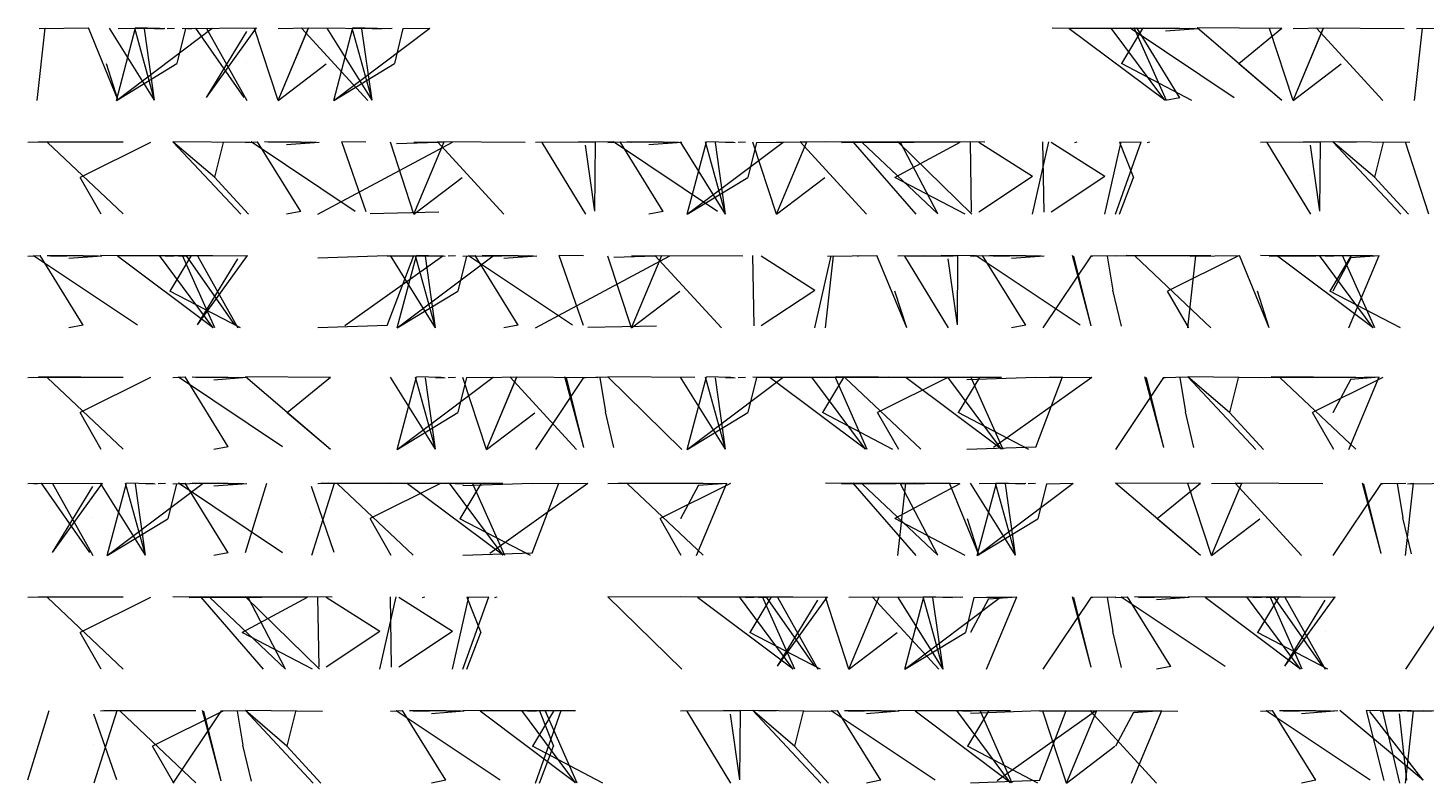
# Model space of a CAD drawing. Header units: metres. Extents: x -978944 to 1068394069015, y -937984 to 996528.
# Drawn here: x -207.26 to -195.81, y 32.56 to 38.75 of the extents above; entities that cross this region are included whole.
import ezdxf

# ---------------------------------------------------------------- set-up
doc = ezdxf.new("R2010")
doc.units = ezdxf.units.M

msp = doc.modelspace()

# ---------------------------------------------------------------- linework, layer by layer
at = {"layer": 'MCD_Layer_0'}
for p, q in [((-207.187744, 38.151199), (-207.121998, 38.742893)), ((-207.170443, 38.739685), (-206.766164, 38.745199)), ((-207.170443, 38.739685), (-207.121998, 38.742893)), ((-206.522213, 38.151199), (-206.766164, 38.745199)), ((-206.223916, 38.152799), (-206.593735, 38.744391)), ((-206.537946, 38.151199), (-206.381506, 38.745199)), ((-206.537946, 38.151199), (-205.752296, 38.742899)), ((-206.523367, 38.741757), (-206.379764, 38.744641)), ((-206.523367, 38.741757), (-206.141004, 38.743361)), ((-206.223916, 38.152799), (-206.387257, 38.743366)), ((-206.181355, 38.739718), (-206.381506, 38.745199)), ((-206.223916, 38.152799), (-206.307887, 38.738747)), ((-206.225066, 38.741749), (-206.146846, 38.738711)), ((-206.225066, 38.741749), (-206.159499, 38.741749)), ((-206.12039, 38.741731), (-206.06115, 38.744516)), ((-205.972002, 38.7397), (-206.041019, 38.453043)), ((-205.999741, 38.741903), (-205.38869, 38.745199)), ((-205.972002, 38.7397), (-205.752296, 38.742899)), ((-205.952524, 38.739038), (-205.887913, 38.743198)), ((-205.491682, 38.176378), (-205.887913, 38.743198)), ((-205.799279, 38.741869), (-205.469317, 38.151199)), ((-205.799002, 38.176378), (-205.38869, 38.745199)), ((-205.21312, 38.151199), (-205.405731, 38.740586)), ((-205.21312, 38.151199), (-204.96457, 38.745199)), ((-205.21312, 38.741721), (-204.96457, 38.745199)), ((-205.21312, 38.151199), (-204.96457, 38.744046)), ((-204.476121, 38.151199), (-205.019931, 38.743127)), ((-204.301963, 38.738387), (-205.019931, 38.743127)), ((-204.441918, 38.152799), (-204.811737, 38.744391)), ((-204.755948, 38.151199), (-204.599508, 38.745199)), ((-204.755948, 38.151199), (-203.970298, 38.742899)), ((-204.441918, 38.152799), (-204.60526, 38.743366)), ((-204.399357, 38.739718), (-204.599508, 38.745199)), ((-204.441918, 38.152799), (-204.525889, 38.738747)), ((-204.443068, 38.741749), (-204.364849, 38.738711)), ((-204.443068, 38.741749), (-204.377502, 38.741749)), ((-204.338392, 38.741731), (-204.279152, 38.744516)), ((-204.190004, 38.7397), (-204.259022, 38.453043)), ((-204.190004, 38.7397), (-203.970298, 38.742899)), ((-197.949776, 38.741749), (-198.871735, 38.744498)), ((-197.949776, 38.741749), (-198.730824, 38.738765)), ((-197.948625, 38.152799), (-198.730824, 38.738765)), ((-197.948625, 38.152799), (-198.388037, 38.744391)), ((-198.339725, 38.739682), (-198.198814, 38.745199)), ((-198.130371, 38.739664), (-198.302915, 38.453025)), ((-198.27774, 38.739513), (-198.177879, 38.745199)), ((-198.220598, 38.73986), (-198.231139, 38.743206)), ((-197.378991, 38.173789), (-198.231139, 38.743206)), ((-197.934822, 38.151235), (-198.198814, 38.745199)), ((-197.825037, 38.173789), (-198.177879, 38.745199)), ((-197.825037, 38.741888), (-198.121291, 38.743535)), ((-197.825037, 38.741888), (-198.089114, 38.737606)), ((-197.673581, 38.739426), (-197.942651, 38.719281)), ((-197.825037, 38.741888), (-197.743484, 38.744766)), ((-197.825037, 38.741888), (-197.698546, 38.742321)), ((-196.988226, 38.151199), (-197.683746, 38.745199)), ((-196.988226, 38.741757), (-197.683746, 38.745199)), ((-196.988226, 38.741757), (-197.34233, 38.452245)), ((-196.897125, 38.151199), (-197.089737, 38.740586)), ((-196.897125, 38.151199), (-196.648576, 38.745199)), ((-196.897125, 38.741721), (-196.648576, 38.745199)), ((-196.897125, 38.151199), (-196.648576, 38.744046)), ((-196.160126, 38.151199), (-196.703937, 38.743127)), ((-195.985968, 38.738387), (-196.703937, 38.743127)), ((-195.901733, 38.151199), (-195.835988, 38.742893)), ((-195.884432, 38.739685), (-195.480154, 38.745199)), ((-195.884432, 38.739685), (-195.835988, 38.742893)), ((-205.799002, 38.176378), (-205.469317, 38.71669)), ((-206.522213, 38.151199), (-206.619102, 38.452245)), ((-206.619102, 38.452245), (-206.619084, 38.452245)), ((-206.537946, 38.151199), (-206.041019, 38.453043)), ((-206.041019, 38.453043), (-206.041001, 38.453043)), ((-205.469317, 38.464663), (-205.4693, 38.464663)), ((-205.21312, 38.151199), (-204.817516, 38.452263)), ((-204.817516, 38.452263), (-204.817498, 38.452263)), ((-204.755948, 38.151199), (-204.259022, 38.453043)), ((-204.259022, 38.453043), (-204.259004, 38.453043)), ((-197.725469, 38.151199), (-198.302915, 38.453025)), ((-198.302915, 38.453025), (-198.302897, 38.453025)), ((-197.942651, 38.463387), (-197.942634, 38.463387)), ((-196.988226, 38.151199), (-197.34233, 38.452245)), ((-197.34233, 38.452245), (-197.342312, 38.452245)), ((-196.897125, 38.151199), (-196.501522, 38.452263)), ((-196.501522, 38.452263), (-196.501504, 38.452263)), ((-197.825037, 38.173789), (-197.942651, 38.151199)), ((-206.480984, 37.809888), (-207.261993, 37.806907)), ((-206.480984, 37.809888), (-207.17464, 37.813318)), ((-206.481559, 37.221402), (-207.101079, 37.806871)), ((-206.258578, 37.80829), (-206.834421, 37.521392)), ((-205.734561, 37.52207), (-206.07399, 37.813318)), ((-205.518978, 37.219318), (-206.07399, 37.813318)), ((-205.443295, 37.806241), (-206.07399, 37.813318)), ((-205.663465, 37.806546), (-205.734561, 37.52207)), ((-205.47998, 37.807632), (-205.380119, 37.813318)), ((-205.422838, 37.807979), (-205.433379, 37.811325)), ((-204.581231, 37.241908), (-205.433379, 37.811325)), ((-205.027277, 37.241908), (-205.380119, 37.813318)), ((-205.027277, 37.810007), (-205.323531, 37.811654)), ((-205.027277, 37.810007), (-205.291354, 37.805725)), ((-204.875821, 37.807545), (-205.144891, 37.7874)), ((-205.027277, 37.810007), (-204.945724, 37.812885)), ((-205.027277, 37.810007), (-204.900786, 37.81044)), ((-204.885986, 37.219318), (-203.784704, 37.810895)), ((-204.492113, 37.23867), (-204.691002, 37.813318)), ((-204.493229, 37.809954), (-204.691002, 37.813318)), ((-204.099381, 37.219318), (-204.291992, 37.808705)), ((-203.904093, 37.806571), (-204.243293, 37.795832)), ((-204.099381, 37.219318), (-203.850831, 37.813318)), ((-204.099381, 37.80984), (-203.850831, 37.813318)), ((-204.099381, 37.219318), (-203.850831, 37.812165)), ((-203.362381, 37.219318), (-203.906192, 37.811246)), ((-203.188224, 37.806506), (-203.906192, 37.811246)), ((-202.616363, 37.810005), (-203.103989, 37.807106)), ((-203.050422, 37.807986), (-202.693124, 37.219318)), ((-202.616363, 37.810005), (-202.751109, 37.812645)), ((-202.616363, 37.244514), (-202.612498, 37.813318)), ((-202.320916, 37.808055), (-202.612498, 37.813318)), ((-202.509979, 37.807632), (-202.410118, 37.813318)), ((-202.452837, 37.807979), (-202.463377, 37.811325)), ((-201.61123, 37.241908), (-202.463377, 37.811325)), ((-202.057276, 37.241908), (-202.410118, 37.813318)), ((-202.057276, 37.810007), (-202.35353, 37.811654)), ((-202.057276, 37.810007), (-202.321353, 37.805725)), ((-201.90582, 37.807545), (-202.17489, 37.7874)), ((-202.057276, 37.810007), (-201.975722, 37.812885)), ((-202.057276, 37.810007), (-201.930785, 37.81044)), ((-201.546166, 37.220918), (-201.915985, 37.81251)), ((-201.860196, 37.219318), (-201.703756, 37.813318)), ((-201.860196, 37.219318), (-201.074546, 37.811018)), ((-201.546166, 37.220918), (-201.709508, 37.811485)), ((-201.503605, 37.807837), (-201.703756, 37.813318)), ((-201.546166, 37.220918), (-201.630138, 37.806866)), ((-201.547316, 37.809868), (-201.469097, 37.80683)), ((-201.547316, 37.809868), (-201.48175, 37.809868)), ((-201.44264, 37.80985), (-201.3834, 37.812635)), ((-201.294252, 37.807819), (-201.36327, 37.521162)), ((-201.129379, 37.219318), (-201.321991, 37.808705)), ((-201.294252, 37.807819), (-201.074546, 37.811018)), ((-201.129379, 37.219318), (-200.88083, 37.813318)), ((-201.129379, 37.80984), (-200.88083, 37.813318)), ((-201.129379, 37.219318), (-200.88083, 37.812165)), ((-200.39238, 37.219318), (-200.936191, 37.811246)), ((-200.218222, 37.806506), (-200.936191, 37.811246)), ((-199.702168, 37.80987), (-200.727997, 37.812636)), ((-200.596392, 37.807338), (-200.001009, 37.810804)), ((-200.596392, 37.807338), (-200.148131, 37.810104)), ((-199.986067, 37.219318), (-200.499843, 37.813318)), ((-199.627458, 37.807374), (-200.499843, 37.813318)), ((-199.806762, 37.221402), (-200.426283, 37.806871)), ((-199.806762, 37.809888), (-200.265368, 37.806835)), ((-199.627458, 37.807374), (-200.159625, 37.521392)), ((-199.528453, 37.219318), (-200.133987, 37.813318)), ((-199.423494, 37.80984), (-200.133987, 37.813318)), ((-199.806762, 37.221402), (-200.114798, 37.812762)), ((-199.806762, 37.809888), (-200.001009, 37.810804)), ((-199.530529, 37.237029), (-199.539993, 37.813318)), ((-199.471517, 37.809978), (-199.03171, 37.530506)), ((-199.03171, 37.219318), (-198.898655, 37.81144)), ((-198.93652, 37.237029), (-198.945984, 37.813318)), ((-198.877508, 37.809978), (-198.437701, 37.530506)), ((-198.684319, 37.80709), (-198.66539, 37.813318)), ((-198.437701, 37.219318), (-198.304645, 37.81144)), ((-198.35199, 37.219318), (-198.140354, 37.813318)), ((-198.319697, 37.80984), (-198.140354, 37.813318)), ((-198.319697, 37.80984), (-198.204364, 37.520373)), ((-198.090309, 37.80709), (-198.071381, 37.813318)), ((-196.676361, 37.810005), (-197.163986, 37.807106)), ((-197.110419, 37.807986), (-196.753122, 37.219318)), ((-196.676361, 37.810005), (-196.811107, 37.812645)), ((-196.676361, 37.244514), (-196.672495, 37.813318)), ((-196.380914, 37.808055), (-196.672495, 37.813318)), ((-196.230563, 37.52207), (-196.569992, 37.813318)), ((-196.01498, 37.219318), (-196.569992, 37.813318)), ((-195.939297, 37.806241), (-196.569992, 37.813318)), ((-196.159467, 37.806546), (-196.230563, 37.52207)), ((-195.783371, 37.219318), (-195.975983, 37.808705)), ((-202.616363, 37.244514), (-202.693124, 37.784809)), ((-196.676361, 37.244514), (-196.753122, 37.784809)), ((-206.660864, 37.219318), (-206.834421, 37.521392)), ((-206.834421, 37.521392), (-206.834403, 37.521392)), ((-205.455909, 37.21939), (-205.734561, 37.52207)), ((-205.734561, 37.52207), (-205.734543, 37.52207)), ((-205.144891, 37.531506), (-205.144874, 37.531506)), ((-204.314703, 37.529908), (-204.314686, 37.529908)), ((-204.099381, 37.219318), (-203.703777, 37.520382)), ((-203.703777, 37.520382), (-203.703759, 37.520382)), ((-202.693124, 37.532782), (-202.693107, 37.532782)), ((-202.17489, 37.531506), (-202.174873, 37.531506)), ((-201.860196, 37.219318), (-201.36327, 37.521162)), ((-201.36327, 37.521162), (-201.363252, 37.521162)), ((-201.129379, 37.219318), (-200.733776, 37.520382)), ((-200.733776, 37.520382), (-200.733758, 37.520382)), ((-200.159625, 37.521392), (-200.159607, 37.521392)), ((-199.583781, 37.219803), (-200.159625, 37.521392)), ((-199.882547, 37.520355), (-199.882529, 37.520355)), ((-199.471517, 37.2399), (-199.03171, 37.530506)), ((-199.03171, 37.530506), (-199.031693, 37.530506)), ((-198.877508, 37.2399), (-198.437701, 37.530506)), ((-198.437701, 37.530506), (-198.437684, 37.530506)), ((-198.319697, 37.219336), (-198.204364, 37.520373)), ((-198.204364, 37.520373), (-198.204346, 37.520373)), ((-196.753122, 37.532782), (-196.753105, 37.532782)), ((-195.951911, 37.21939), (-196.230563, 37.52207)), ((-196.230563, 37.52207), (-196.230546, 37.52207)), ((-205.027277, 37.241908), (-205.144891, 37.219318)), ((-203.895167, 37.235288), (-204.457524, 37.222823)), ((-202.057276, 37.241908), (-202.17489, 37.219318)), ((-207.261993, 36.875751), (-207.162132, 36.881437)), ((-207.204851, 36.876098), (-207.215392, 36.879444)), ((-206.363244, 36.310028), (-207.215392, 36.879444)), ((-206.80929, 36.310028), (-207.162132, 36.881437)), ((-206.80929, 36.878126), (-207.105544, 36.879773)), ((-206.80929, 36.878126), (-207.073367, 36.873844)), ((-206.657834, 36.875664), (-206.926904, 36.855519)), ((-206.80929, 36.878126), (-206.727737, 36.881004)), ((-206.80929, 36.878126), (-206.682799, 36.87856)), ((-205.74604, 36.877987), (-206.667999, 36.880737)), ((-205.74604, 36.877987), (-206.527088, 36.875003)), ((-205.74489, 36.289037), (-206.527088, 36.875003)), ((-205.74489, 36.289037), (-206.184301, 36.880629)), ((-206.135989, 36.87592), (-205.995078, 36.881437)), ((-205.926636, 36.875902), (-206.09918, 36.589263)), ((-206.07399, 36.878141), (-205.46294, 36.881437)), ((-206.026774, 36.875277), (-205.962162, 36.879436)), ((-205.731086, 36.287473), (-205.995078, 36.881437)), ((-205.565932, 36.312616), (-205.962162, 36.879436)), ((-205.873528, 36.878107), (-205.543566, 36.287437)), ((-205.873252, 36.312616), (-205.46294, 36.881437)), ((-205.873252, 36.312616), (-205.543566, 36.852928)), ((-204.319107, 36.878076), (-204.885986, 36.858218)), ((-204.666927, 36.307295), (-203.862037, 36.879417)), ((-204.319107, 36.307295), (-204.100884, 36.881437)), ((-204.319107, 36.878076), (-204.100884, 36.881437)), ((-204.319107, 36.878076), (-203.862037, 36.879417)), ((-203.922173, 36.289037), (-204.291992, 36.880629)), ((-204.236203, 36.287437), (-204.079763, 36.881437)), ((-204.236203, 36.287437), (-203.450554, 36.879137)), ((-203.922173, 36.289037), (-204.085515, 36.879604)), ((-203.879612, 36.875956), (-204.079763, 36.881437)), ((-203.922173, 36.289037), (-204.006145, 36.874985)), ((-203.923324, 36.877987), (-203.845104, 36.874949)), ((-203.923324, 36.877987), (-203.857757, 36.877987)), ((-203.818647, 36.877969), (-203.759407, 36.880754)), ((-203.670259, 36.875938), (-203.739277, 36.589281)), ((-203.697998, 36.875751), (-203.598137, 36.881437)), ((-203.670259, 36.875938), (-203.450554, 36.879137)), ((-203.640855, 36.876098), (-203.651396, 36.879444)), ((-202.799248, 36.310028), (-203.651396, 36.879444)), ((-203.245294, 36.310028), (-203.598137, 36.881437)), ((-203.245294, 36.878126), (-203.541549, 36.879773)), ((-203.245294, 36.878126), (-203.509372, 36.873844)), ((-203.093839, 36.875664), (-203.362909, 36.855519)), ((-203.245294, 36.878126), (-203.163741, 36.881004)), ((-203.245294, 36.878126), (-203.118804, 36.87856)), ((-203.103989, 36.287437), (-202.002706, 36.879014)), ((-202.710116, 36.306789), (-202.909005, 36.881437)), ((-202.711231, 36.878073), (-202.909005, 36.881437)), ((-202.317368, 36.287437), (-202.509979, 36.876824)), ((-202.122095, 36.87469), (-202.461295, 36.863951)), ((-202.317368, 36.287437), (-202.068818, 36.881437)), ((-202.317368, 36.877959), (-202.068818, 36.881437)), ((-202.317368, 36.287437), (-202.068818, 36.880284)), ((-201.580369, 36.287437), (-202.124179, 36.879365)), ((-201.406211, 36.874625), (-202.124179, 36.879365)), ((-201.312527, 36.305148), (-201.321991, 36.881437)), ((-201.253515, 36.878097), (-200.813708, 36.598625)), ((-200.813708, 36.287437), (-200.680653, 36.879559)), ((-200.727997, 36.287437), (-200.662251, 36.879131)), ((-200.710695, 36.875923), (-200.306417, 36.881437)), ((-200.710695, 36.875923), (-200.662251, 36.879131)), ((-200.466316, 36.875209), (-200.447388, 36.881437)), ((-200.062466, 36.287437), (-200.306417, 36.881437)), ((-199.646362, 36.878124), (-200.133987, 36.875225)), ((-200.08042, 36.876105), (-199.723123, 36.287437)), ((-200.063619, 36.877995), (-199.920017, 36.880879)), ((-200.063619, 36.877995), (-199.681256, 36.879599)), ((-199.646362, 36.878124), (-199.781108, 36.880764)), ((-199.646362, 36.312633), (-199.723123, 36.852928)), ((-199.646362, 36.312633), (-199.642496, 36.881437)), ((-199.350915, 36.876174), (-199.642496, 36.881437)), ((-199.539993, 36.875751), (-199.440132, 36.881437)), ((-199.482851, 36.876098), (-199.493391, 36.879444)), ((-198.641244, 36.310028), (-199.493391, 36.879444)), ((-199.08729, 36.310028), (-199.440132, 36.881437)), ((-199.08729, 36.878126), (-199.383544, 36.879773)), ((-199.08729, 36.878126), (-199.351367, 36.873844)), ((-198.935834, 36.875664), (-199.204904, 36.855519)), ((-199.08729, 36.878126), (-199.005737, 36.881004)), ((-199.08729, 36.878126), (-198.960799, 36.87856)), ((-198.551699, 36.878042), (-198.945984, 36.287437)), ((-198.550579, 36.304537), (-198.704036, 36.881402)), ((-198.550579, 36.304537), (-198.692835, 36.875609)), ((-198.551699, 36.878042), (-198.349796, 36.881437)), ((-198.551699, 36.878042), (-198.536017, 36.875574)), ((-198.419524, 36.876939), (-198.372479, 36.596908)), ((-197.570981, 36.878007), (-198.35199, 36.875026)), ((-197.570981, 36.878007), (-198.264636, 36.881437)), ((-197.571555, 36.289521), (-198.191075, 36.87499)), ((-197.348574, 36.876409), (-197.924417, 36.589511)), ((-197.757996, 36.287437), (-197.69225, 36.879131)), ((-197.740694, 36.875923), (-197.336416, 36.881437)), ((-197.740694, 36.875923), (-197.69225, 36.879131)), ((-197.092465, 36.287437), (-197.336416, 36.881437)), ((-196.242027, 36.877987), (-197.163986, 36.880737)), ((-197.093618, 36.877995), (-196.950016, 36.880879)), ((-197.093618, 36.877995), (-196.711255, 36.879599)), ((-196.242027, 36.877987), (-197.023075, 36.875003)), ((-196.240877, 36.289037), (-197.023075, 36.875003)), ((-196.240877, 36.289037), (-196.680288, 36.880629)), ((-196.631976, 36.87592), (-196.491065, 36.881437)), ((-196.422623, 36.875902), (-196.595167, 36.589263)), ((-196.422371, 36.864354), (-196.569992, 36.588501)), ((-196.227073, 36.287473), (-196.491065, 36.881437)), ((-196.43967, 36.287437), (-196.190559, 36.881437)), ((-196.43967, 36.877924), (-196.190559, 36.881437)), ((-196.422371, 36.864354), (-196.190559, 36.881437)), ((-206.926904, 36.599625), (-206.926887, 36.599625)), ((-205.521733, 36.287437), (-206.09918, 36.589263)), ((-206.09918, 36.589263), (-206.099162, 36.589263)), ((-205.543566, 36.600901), (-205.543549, 36.600901)), ((-204.315206, 36.598277), (-204.315188, 36.598277)), ((-204.236203, 36.287437), (-203.739277, 36.589281)), ((-203.739277, 36.589281), (-203.739259, 36.589281)), ((-203.362909, 36.599625), (-203.362891, 36.599625)), ((-202.532705, 36.598027), (-202.532688, 36.598027)), ((-202.317368, 36.287437), (-201.921764, 36.588501)), ((-201.921764, 36.588501), (-201.921746, 36.588501)), ((-201.253515, 36.308019), (-200.813708, 36.598625)), ((-200.813708, 36.598625), (-200.813691, 36.598625)), ((-200.062466, 36.287437), (-200.159354, 36.588483)), ((-200.159354, 36.588483), (-200.159336, 36.588483)), ((-199.723123, 36.600901), (-199.723106, 36.600901)), ((-199.204904, 36.599625), (-199.204887, 36.599625)), ((-198.303031, 36.302542), (-198.372479, 36.596908)), ((-198.372479, 36.596908), (-198.372461, 36.596908)), ((-197.75086, 36.287437), (-197.924417, 36.589511)), ((-197.924417, 36.589511), (-197.9244, 36.589511)), ((-197.092465, 36.287437), (-197.189353, 36.588483)), ((-197.189353, 36.588483), (-197.189335, 36.588483)), ((-196.01772, 36.287437), (-196.595167, 36.589263)), ((-196.595167, 36.589263), (-196.595149, 36.589263)), ((-196.569992, 36.588501), (-196.569974, 36.588501)), ((-206.80929, 36.310028), (-206.926904, 36.287437)), ((-204.319107, 36.307295), (-204.885986, 36.287437)), ((-203.245294, 36.310028), (-203.362909, 36.287437)), ((-202.113169, 36.303407), (-202.675526, 36.290942)), ((-199.08729, 36.310028), (-199.204904, 36.287437)), ((-206.480984, 35.883001), (-207.261993, 35.880019)), ((-206.480984, 35.883001), (-207.17464, 35.886431)), ((-206.481559, 35.294514), (-207.101079, 35.879984)), ((-206.258578, 35.881402), (-206.834421, 35.594504)), ((-206.07399, 35.880744), (-205.974129, 35.886431)), ((-206.016847, 35.881091), (-206.027388, 35.884437)), ((-205.17524, 35.315021), (-206.027388, 35.884437)), ((-205.621286, 35.315021), (-205.974129, 35.886431)), ((-205.621286, 35.88312), (-205.917541, 35.884767)), ((-205.621286, 35.88312), (-205.885363, 35.878837)), ((-205.46983, 35.880658), (-205.7389, 35.860512)), ((-205.621286, 35.88312), (-205.539733, 35.885997)), ((-205.621286, 35.88312), (-205.494796, 35.883553)), ((-204.78446, 35.292431), (-205.47998, 35.886431)), ((-204.78446, 35.882989), (-205.47998, 35.886431)), ((-204.78446, 35.882989), (-205.138564, 35.593477)), ((-203.922173, 35.294031), (-204.291992, 35.885622)), ((-204.236203, 35.292431), (-204.079763, 35.886431)), ((-204.236203, 35.292431), (-203.450554, 35.88413)), ((-203.922173, 35.294031), (-204.085515, 35.884598)), ((-203.879612, 35.880949), (-204.079763, 35.886431)), ((-203.922173, 35.294031), (-204.006145, 35.879978)), ((-203.923324, 35.88298), (-203.845104, 35.879943)), ((-203.923324, 35.88298), (-203.857757, 35.88298)), ((-203.818647, 35.882962), (-203.759407, 35.885748)), ((-203.670259, 35.880931), (-203.739277, 35.594275)), ((-203.505386, 35.292431), (-203.697998, 35.881817)), ((-203.670259, 35.880931), (-203.450554, 35.88413)), ((-203.505386, 35.292431), (-203.256837, 35.886431)), ((-203.505386, 35.882953), (-203.256837, 35.886431)), ((-203.505386, 35.292431), (-203.256837, 35.885278)), ((-202.768387, 35.292431), (-203.312198, 35.884358)), ((-202.59423, 35.879619), (-203.312198, 35.884358)), ((-202.709704, 35.883036), (-203.103989, 35.292431)), ((-202.708584, 35.30953), (-202.862041, 35.886396)), ((-202.708584, 35.30953), (-202.85084, 35.880603)), ((-202.709704, 35.883036), (-202.507801, 35.886431)), ((-202.709704, 35.883036), (-202.694022, 35.880568)), ((-202.577529, 35.881933), (-202.530483, 35.601901)), ((-201.904445, 35.292431), (-202.509979, 35.886431)), ((-201.799486, 35.882953), (-202.509979, 35.886431)), ((-201.546166, 35.294031), (-201.915985, 35.885622)), ((-201.860196, 35.292431), (-201.703756, 35.886431)), ((-201.860196, 35.292431), (-201.074546, 35.88413)), ((-201.546166, 35.294031), (-201.709508, 35.884598)), ((-201.503605, 35.880949), (-201.703756, 35.886431)), ((-201.546166, 35.294031), (-201.630138, 35.879978)), ((-201.547316, 35.88298), (-201.469097, 35.879943)), ((-201.547316, 35.88298), (-201.48175, 35.88298)), ((-201.44264, 35.882962), (-201.3834, 35.885748)), ((-201.294252, 35.880931), (-201.36327, 35.594275)), ((-200.400032, 35.88298), (-201.321991, 35.88573)), ((-201.294252, 35.880931), (-201.074546, 35.88413)), ((-200.400032, 35.88298), (-201.18108, 35.879996)), ((-200.398882, 35.294031), (-201.18108, 35.879996)), ((-200.398882, 35.294031), (-200.838293, 35.885622)), ((-200.789981, 35.880913), (-200.64907, 35.886431)), ((-200.580628, 35.880895), (-200.753172, 35.594257)), ((-199.946988, 35.883001), (-200.727997, 35.880019)), ((-200.385078, 35.292467), (-200.64907, 35.886431)), ((-199.946988, 35.883001), (-200.640643, 35.886431)), ((-199.947562, 35.294514), (-200.567083, 35.879984)), ((-199.724581, 35.881402), (-200.300425, 35.594504)), ((-199.286568, 35.88298), (-200.208527, 35.88573)), ((-199.286568, 35.88298), (-200.067616, 35.879996)), ((-199.285417, 35.294031), (-200.067616, 35.879996)), ((-199.285417, 35.294031), (-199.724829, 35.885622)), ((-199.676517, 35.880913), (-199.535606, 35.886431)), ((-199.467163, 35.880895), (-199.639707, 35.594257)), ((-199.003006, 35.883069), (-199.569885, 35.863212)), ((-199.271614, 35.292467), (-199.535606, 35.886431)), ((-199.350826, 35.312288), (-198.545936, 35.88441)), ((-199.003006, 35.312288), (-198.784783, 35.886431)), ((-199.003006, 35.883069), (-198.784783, 35.886431)), ((-199.003006, 35.883069), (-198.545936, 35.88441)), ((-197.957705, 35.883036), (-198.35199, 35.292431)), ((-197.956585, 35.30953), (-198.110042, 35.886396)), ((-197.956585, 35.30953), (-198.098841, 35.880603)), ((-197.957705, 35.883036), (-197.755802, 35.886431)), ((-197.957705, 35.883036), (-197.942023, 35.880568)), ((-197.82553, 35.881933), (-197.778485, 35.601901)), ((-197.418567, 35.595182), (-197.757996, 35.886431)), ((-197.202984, 35.292431), (-197.757996, 35.886431)), ((-197.127301, 35.879354), (-197.757996, 35.886431)), ((-197.34747, 35.879658), (-197.418567, 35.595182)), ((-196.382977, 35.883001), (-197.163986, 35.880019)), ((-196.382977, 35.883001), (-197.076633, 35.886431)), ((-196.383552, 35.294514), (-197.003072, 35.879984)), ((-196.160571, 35.881402), (-196.736414, 35.594504)), ((-196.422371, 35.869348), (-196.569992, 35.593494)), ((-196.43967, 35.292431), (-196.190559, 35.886431)), ((-196.43967, 35.882917), (-196.190559, 35.886431)), ((-196.422371, 35.869348), (-196.190559, 35.886431)), ((-206.660864, 35.292431), (-206.834421, 35.594504)), ((-206.834421, 35.594504), (-206.834403, 35.594504)), ((-205.7389, 35.604618), (-205.738883, 35.604618)), ((-204.78446, 35.292431), (-205.138564, 35.593477)), ((-205.138564, 35.593477), (-205.138546, 35.593477)), ((-204.236203, 35.292431), (-203.739277, 35.594275)), ((-203.739277, 35.594275), (-203.739259, 35.594275)), ((-203.505386, 35.292431), (-203.109783, 35.593495)), ((-203.109783, 35.593495), (-203.109765, 35.593495)), ((-202.461036, 35.307535), (-202.530483, 35.601901)), ((-202.530483, 35.601901), (-202.530466, 35.601901)), ((-202.258538, 35.593468), (-202.25852, 35.593468)), ((-201.860196, 35.292431), (-201.36327, 35.594275)), ((-201.36327, 35.594275), (-201.363252, 35.594275)), ((-200.175725, 35.292431), (-200.753172, 35.594257)), ((-200.753172, 35.594257), (-200.753154, 35.594257)), ((-200.126867, 35.292431), (-200.300425, 35.594504)), ((-200.300425, 35.594504), (-200.300407, 35.594504)), ((-199.062261, 35.292431), (-199.639707, 35.594257)), ((-199.639707, 35.594257), (-199.639689, 35.594257)), ((-198.999105, 35.60327), (-198.999087, 35.60327)), ((-197.709037, 35.307535), (-197.778485, 35.601901)), ((-197.778485, 35.601901), (-197.778467, 35.601901)), ((-197.139914, 35.292503), (-197.418567, 35.595182)), ((-197.418567, 35.595182), (-197.418549, 35.595182)), ((-196.562856, 35.292431), (-196.736414, 35.594504)), ((-196.736414, 35.594504), (-196.736396, 35.594504)), ((-196.569992, 35.593494), (-196.569974, 35.593494)), ((-205.621286, 35.315021), (-205.7389, 35.292431)), ((-199.003006, 35.312288), (-199.569885, 35.292431)), ((-207.261993, 35.014379), (-206.650943, 35.017676)), ((-207.214777, 35.011515), (-207.150165, 35.015674)), ((-206.753935, 34.448854), (-207.150165, 35.015674)), ((-207.061531, 35.014345), (-206.73157, 34.423676)), ((-207.061255, 34.448854), (-206.650943, 35.017676)), ((-207.061255, 34.448854), (-206.73157, 34.989166)), ((-206.29818, 34.425275), (-206.667999, 35.016867)), ((-206.61221, 34.423676), (-206.45577, 35.017676)), ((-206.61221, 34.423676), (-205.826561, 35.015375)), ((-206.29818, 34.425275), (-206.461522, 35.015842)), ((-206.25562, 35.012194), (-206.45577, 35.017676)), ((-206.29818, 34.425275), (-206.382152, 35.011223)), ((-206.299331, 35.014225), (-206.221111, 35.011187)), ((-206.299331, 35.014225), (-206.233764, 35.014225)), ((-206.194654, 35.014207), (-206.135414, 35.016993)), ((-206.046266, 35.012176), (-206.115284, 34.725519)), ((-206.07399, 35.011989), (-205.974129, 35.017676)), ((-206.046266, 35.012176), (-205.826561, 35.015375)), ((-206.016847, 35.012336), (-206.027388, 35.015682)), ((-205.17524, 34.446266), (-206.027388, 35.015682)), ((-205.621286, 34.446266), (-205.974129, 35.017676)), ((-205.621286, 35.014364), (-205.917541, 35.016011)), ((-205.621286, 35.014364), (-205.885363, 35.010082)), ((-205.46983, 35.011902), (-205.7389, 34.991757)), ((-205.621286, 35.014364), (-205.539733, 35.017242)), ((-205.621286, 35.014364), (-205.494796, 35.014798)), ((-205.47998, 34.448854), (-205.305474, 35.017658)), ((-204.752132, 35.014362), (-204.939893, 34.423676)), ((-204.752132, 34.448871), (-204.939893, 34.989166)), ((-204.104977, 35.014245), (-204.885986, 35.011264)), ((-204.752132, 35.014362), (-204.859266, 35.017676)), ((-204.104977, 35.014245), (-204.798633, 35.017676)), ((-204.105552, 34.425759), (-204.725072, 35.011228)), ((-203.882571, 35.012647), (-204.458414, 34.725749)), ((-203.370033, 35.014225), (-204.291992, 35.016975)), ((-203.370033, 35.014225), (-204.151081, 35.011241)), ((-203.368883, 34.425275), (-204.151081, 35.011241)), ((-203.368883, 34.425275), (-203.808294, 35.016867)), ((-203.759982, 35.012158), (-203.619071, 35.017676)), ((-203.550629, 35.01214), (-203.723173, 34.725501)), ((-203.131119, 35.014314), (-203.697998, 34.994456)), ((-203.355079, 34.423711), (-203.619071, 35.017676)), ((-203.478939, 34.443533), (-202.674049, 35.015655)), ((-203.131119, 34.443533), (-202.912896, 35.017676)), ((-203.131119, 35.014314), (-202.912896, 35.017676)), ((-203.131119, 35.014314), (-202.674049, 35.015655)), ((-201.72897, 35.014245), (-202.509979, 35.011264)), ((-201.72897, 35.014245), (-202.422626, 35.017676)), ((-201.729545, 34.425759), (-202.349065, 35.011228)), ((-201.506564, 35.012647), (-202.082407, 34.725749)), ((-201.768364, 35.000592), (-201.915985, 34.724739)), ((-201.785663, 34.423676), (-201.536552, 35.017676)), ((-201.785663, 35.014162), (-201.536552, 35.017676)), ((-201.768364, 35.000592), (-201.536552, 35.017676)), ((-199.702168, 35.014227), (-200.727997, 35.016993)), ((-200.596392, 35.011695), (-200.001009, 35.015161)), ((-200.596392, 35.011695), (-200.148131, 35.014461)), ((-199.986067, 34.423676), (-200.499843, 35.017676)), ((-199.627458, 35.011731), (-200.499843, 35.017676)), ((-199.806762, 34.425759), (-200.426283, 35.011228)), ((-199.806762, 35.014245), (-200.265368, 35.011192)), ((-199.627458, 35.011731), (-200.159625, 34.725749)), ((-200.133987, 34.423676), (-200.068242, 35.015369)), ((-200.116686, 35.012161), (-199.712408, 35.017676)), ((-200.116686, 35.012161), (-200.068242, 35.015369)), ((-199.806762, 34.425759), (-200.114798, 35.017119)), ((-199.806762, 35.014245), (-200.001009, 35.015161)), ((-199.468457, 34.423676), (-199.712408, 35.017676)), ((-199.170174, 34.425275), (-199.539993, 35.016867)), ((-199.484204, 34.423676), (-199.327764, 35.017676)), ((-199.484204, 34.423676), (-198.698555, 35.015375)), ((-199.46961, 35.014233), (-199.326008, 35.017117)), ((-199.46961, 35.014233), (-199.087247, 35.015837)), ((-199.170174, 34.425275), (-199.333516, 35.015842)), ((-199.127614, 35.012194), (-199.327764, 35.017676)), ((-199.170174, 34.425275), (-199.254146, 35.011223)), ((-199.171325, 35.014225), (-199.093105, 35.011187)), ((-199.171325, 35.014225), (-199.105758, 35.014225)), ((-199.066648, 35.014207), (-199.007408, 35.016993)), ((-198.91826, 35.012176), (-198.987278, 34.725519)), ((-198.91826, 35.012176), (-198.698555, 35.015375)), ((-197.65647, 34.423676), (-198.35199, 35.017676)), ((-197.65647, 35.014233), (-198.35199, 35.017676)), ((-197.65647, 35.014233), (-198.010574, 34.724722)), ((-197.565384, 34.423676), (-197.757996, 35.013062)), ((-197.565384, 34.423676), (-197.316834, 35.017676)), ((-197.565384, 35.014197), (-197.316834, 35.017676)), ((-197.565384, 34.423676), (-197.316834, 35.016522)), ((-196.828385, 34.423676), (-197.372196, 35.015603)), ((-196.654227, 35.010864), (-197.372196, 35.015603)), ((-196.175707, 35.01428), (-196.569992, 34.423676)), ((-196.174587, 34.440775), (-196.328045, 35.017641)), ((-196.174587, 34.440775), (-196.316843, 35.011847)), ((-196.175707, 35.01428), (-195.973804, 35.017676)), ((-196.175707, 35.01428), (-196.160025, 35.011812)), ((-196.043532, 35.013178), (-195.996487, 34.733146)), ((-195.975983, 34.423676), (-195.910237, 35.015369)), ((-195.958681, 35.012161), (-195.554403, 35.017676)), ((-195.958681, 35.012161), (-195.910237, 35.015369)), ((-206.73157, 34.737139), (-206.731552, 34.737139)), ((-206.61221, 34.423676), (-206.115284, 34.725519)), ((-206.115284, 34.725519), (-206.115266, 34.725519)), ((-205.7389, 34.735863), (-205.738883, 34.735863)), ((-204.939893, 34.737139), (-204.939875, 34.737139)), ((-204.284856, 34.423676), (-204.458414, 34.725749)), ((-204.458414, 34.725749), (-204.458396, 34.725749)), ((-203.145726, 34.423676), (-203.723173, 34.725501)), ((-203.723173, 34.725501), (-203.723155, 34.725501)), ((-203.127217, 34.734515), (-203.1272, 34.734515)), ((-201.908849, 34.423676), (-202.082407, 34.725749)), ((-202.082407, 34.725749), (-202.082389, 34.725749)), ((-201.915985, 34.724739), (-201.915967, 34.724739)), ((-200.159625, 34.725749), (-200.159607, 34.725749)), ((-199.583781, 34.42416), (-200.159625, 34.725749)), ((-199.468457, 34.423676), (-199.565345, 34.724722)), ((-199.565345, 34.724722), (-199.565327, 34.724722)), ((-199.484204, 34.423676), (-198.987278, 34.725519)), ((-198.987278, 34.725519), (-198.98726, 34.725519)), ((-197.65647, 34.423676), (-198.010574, 34.724722)), ((-198.010574, 34.724722), (-198.010556, 34.724722)), ((-197.565384, 34.423676), (-197.16978, 34.724739)), ((-197.16978, 34.724739), (-197.169762, 34.724739)), ((-195.927039, 34.43878), (-195.996487, 34.733146)), ((-195.996487, 34.733146), (-195.996469, 34.733146)), ((-205.621286, 34.446266), (-205.7389, 34.423676)), ((-203.131119, 34.443533), (-203.697998, 34.423676)), ((-206.480984, 34.082368), (-207.261993, 34.079387)), ((-206.480984, 34.082368), (-207.17464, 34.085798)), ((-206.481559, 33.493882), (-207.101079, 34.079351)), ((-206.258578, 34.08077), (-206.834421, 33.793872)), ((-205.048161, 34.08235), (-206.07399, 34.085116)), ((-205.942385, 34.079818), (-205.347002, 34.083284)), ((-205.942385, 34.079818), (-205.494124, 34.082584)), ((-205.33206, 33.491798), (-205.845836, 34.085798)), ((-204.973451, 34.079854), (-205.845836, 34.085798)), ((-205.152756, 33.493882), (-205.772276, 34.079351)), ((-205.152756, 34.082368), (-205.611361, 34.079315)), ((-204.973451, 34.079854), (-205.505618, 33.793872)), ((-204.874446, 33.491798), (-205.47998, 34.085798)), ((-204.769487, 34.08232), (-205.47998, 34.085798)), ((-205.152756, 33.493882), (-205.460791, 34.085242)), ((-205.152756, 34.082368), (-205.347002, 34.083284)), ((-204.876522, 33.509509), (-204.885986, 34.085798)), ((-204.81751, 34.082458), (-204.377703, 33.802986)), ((-204.377703, 33.491798), (-204.244648, 34.08392)), ((-204.282528, 33.509509), (-204.291992, 34.085798)), ((-204.223516, 34.082458), (-203.783709, 33.802986)), ((-204.030312, 34.07957), (-204.011383, 34.085798)), ((-203.783709, 33.491798), (-203.650654, 34.08392)), ((-203.697998, 33.491798), (-203.486362, 34.085798)), ((-203.665705, 34.08232), (-203.486362, 34.085798)), ((-203.665705, 34.08232), (-203.550372, 33.792853)), ((-203.436318, 34.07957), (-203.417389, 34.085798)), ((-201.904445, 33.491798), (-202.509979, 34.085798)), ((-201.799486, 34.08232), (-202.509979, 34.085798)), ((-200.994026, 34.082348), (-201.915985, 34.085097)), ((-200.994026, 34.082348), (-201.775074, 34.079364)), ((-200.992876, 33.493398), (-201.775074, 34.079364)), ((-200.992876, 33.493398), (-201.432287, 34.08499)), ((-201.383975, 34.080281), (-201.243064, 34.085798)), ((-201.174622, 34.080263), (-201.347166, 33.793624)), ((-201.321991, 34.082502), (-200.710941, 34.085798)), ((-201.274775, 34.079638), (-201.210163, 34.083797)), ((-200.979072, 33.491834), (-201.243064, 34.085798)), ((-200.813933, 33.516977), (-201.210163, 34.083797)), ((-201.121529, 34.082468), (-200.791567, 33.491798)), ((-201.121253, 33.516977), (-200.710941, 34.085798)), ((-201.121253, 33.516977), (-200.791567, 34.057289)), ((-200.535385, 33.491798), (-200.727997, 34.081185)), ((-200.535385, 33.491798), (-200.286835, 34.085798)), ((-200.535385, 34.08232), (-200.286835, 34.085798)), ((-200.535385, 33.491798), (-200.286835, 34.084645)), ((-199.798386, 33.491798), (-200.342197, 34.083726)), ((-199.624228, 34.078986), (-200.342197, 34.083726)), ((-199.764169, 33.493398), (-200.133987, 34.08499)), ((-200.078198, 33.491798), (-199.921759, 34.085798)), ((-200.078198, 33.491798), (-199.292549, 34.083498)), ((-199.764169, 33.493398), (-199.92751, 34.083965)), ((-199.721608, 34.080317), (-199.921759, 34.085798)), ((-199.764169, 33.493398), (-199.84814, 34.079346)), ((-199.765319, 34.082348), (-199.687099, 34.07931)), ((-199.765319, 34.082348), (-199.699752, 34.082348)), ((-199.660642, 34.08233), (-199.601402, 34.085115)), ((-199.512255, 34.080299), (-199.581272, 33.793642)), ((-199.392372, 34.068715), (-199.539993, 33.792862)), ((-199.512255, 34.080299), (-199.292549, 34.083498)), ((-199.409671, 33.491798), (-199.16056, 34.085798)), ((-199.409671, 34.082285), (-199.16056, 34.085798)), ((-199.392372, 34.068715), (-199.16056, 34.085798)), ((-198.551699, 34.082403), (-198.945984, 33.491798)), ((-198.550579, 33.508898), (-198.704036, 34.085763)), ((-198.550579, 33.508898), (-198.692835, 34.07997)), ((-198.551699, 34.082403), (-198.349796, 34.085798)), ((-198.551699, 34.082403), (-198.536017, 34.079935)), ((-198.419524, 34.0813), (-198.372479, 33.801269)), ((-198.35199, 34.080112), (-198.252129, 34.085798)), ((-198.294847, 34.080459), (-198.305388, 34.083805)), ((-197.45324, 33.514389), (-198.305388, 34.083805)), ((-197.899286, 33.514389), (-198.252129, 34.085798)), ((-197.899286, 34.082487), (-198.195541, 34.084134)), ((-197.899286, 34.082487), (-198.163363, 34.078205)), ((-197.74783, 34.080025), (-198.0169, 34.05988)), ((-197.899286, 34.082487), (-197.817733, 34.085365)), ((-197.899286, 34.082487), (-197.772795, 34.082921)), ((-196.836037, 34.082348), (-197.757996, 34.085097)), ((-196.836037, 34.082348), (-197.617085, 34.079364)), ((-196.834886, 33.493398), (-197.617085, 34.079364)), ((-196.834886, 33.493398), (-197.274298, 34.08499)), ((-197.225986, 34.080281), (-197.085075, 34.085798)), ((-197.016632, 34.080263), (-197.189176, 33.793624)), ((-197.163986, 34.082502), (-196.552936, 34.085798)), ((-197.11677, 34.079638), (-197.052158, 34.083797)), ((-196.821083, 33.491834), (-197.085075, 34.085798)), ((-196.655928, 33.516977), (-197.052158, 34.083797)), ((-196.963524, 34.082468), (-196.633562, 33.491798)), ((-196.963248, 33.516977), (-196.552936, 34.085798)), ((-196.963248, 33.516977), (-196.633562, 34.057289)), ((-195.581698, 34.082403), (-195.975983, 33.491798)), ((-206.660864, 33.491798), (-206.834421, 33.793872)), ((-206.834421, 33.793872), (-206.834403, 33.793872)), ((-205.505618, 33.793872), (-205.5056, 33.793872)), ((-204.929774, 33.492283), (-205.505618, 33.793872)), ((-205.22854, 33.792835), (-205.228522, 33.792835)), ((-204.81751, 33.51238), (-204.377703, 33.802986)), ((-204.377703, 33.802986), (-204.377686, 33.802986)), ((-204.223516, 33.51238), (-203.783709, 33.802986)), ((-203.783709, 33.802986), (-203.783692, 33.802986)), ((-203.665705, 33.491816), (-203.550372, 33.792853)), ((-203.550372, 33.792853), (-203.550354, 33.792853)), ((-202.258538, 33.792835), (-202.25852, 33.792835)), ((-200.769719, 33.491798), (-201.347166, 33.793624)), ((-201.347166, 33.793624), (-201.347148, 33.793624)), ((-200.791567, 33.805262), (-200.79155, 33.805262)), ((-200.535385, 33.491798), (-200.139782, 33.792862)), ((-200.139782, 33.792862), (-200.139764, 33.792862)), ((-200.078198, 33.491798), (-199.581272, 33.793642)), ((-199.581272, 33.793642), (-199.581254, 33.793642)), ((-199.539993, 33.792862), (-199.539975, 33.792862)), ((-198.303031, 33.506903), (-198.372479, 33.801269)), ((-198.372479, 33.801269), (-198.372461, 33.801269)), ((-198.0169, 33.803986), (-198.016883, 33.803986)), ((-196.61173, 33.491798), (-197.189176, 33.793624)), ((-197.189176, 33.793624), (-197.189158, 33.793624)), ((-196.633562, 33.805262), (-196.633545, 33.805262)), ((-197.899286, 33.514389), (-198.0169, 33.491798)), ((-207.261993, 32.5851), (-207.087486, 33.153904)), ((-206.534145, 33.150608), (-206.721906, 32.559921)), ((-206.534145, 32.585117), (-206.721906, 33.125412)), ((-205.88699, 33.150491), (-206.667999, 33.14751)), ((-206.534145, 33.150608), (-206.641279, 33.153921)), ((-205.88699, 33.150491), (-206.580646, 33.153921)), ((-205.887565, 32.562005), (-206.507085, 33.147474)), ((-205.664584, 33.148893), (-206.240427, 32.861995)), ((-205.679705, 33.150526), (-206.07399, 32.559921)), ((-205.678585, 32.577021), (-205.832042, 33.153886)), ((-205.678585, 32.577021), (-205.820841, 33.148093)), ((-205.679705, 33.150526), (-205.477802, 33.153921)), ((-205.679705, 33.150526), (-205.664023, 33.148058)), ((-205.54753, 33.149423), (-205.500485, 32.869391)), ((-205.140552, 32.862673), (-205.47998, 33.153921)), ((-204.924969, 32.559921), (-205.47998, 33.153921)), ((-204.849285, 33.146844), (-205.47998, 33.153921)), ((-205.069455, 33.147149), (-205.140552, 32.862673)), ((-204.291992, 33.148235), (-204.192131, 33.153921)), ((-204.234849, 33.148582), (-204.24539, 33.151928)), ((-203.393242, 32.582511), (-204.24539, 33.151928)), ((-203.839289, 32.582511), (-204.192131, 33.153921)), ((-203.839289, 33.15061), (-204.135543, 33.152257)), ((-203.839289, 33.15061), (-204.103366, 33.146328)), ((-203.687833, 33.148148), (-203.956903, 33.128003)), ((-203.839289, 33.15061), (-203.757735, 33.153488)), ((-203.839289, 33.15061), (-203.712798, 33.151043)), ((-202.776039, 33.15047), (-203.697998, 33.15322)), ((-202.776039, 33.15047), (-203.557087, 33.147487)), ((-202.774889, 32.561521), (-203.557087, 33.147487)), ((-202.774889, 32.561521), (-203.2143, 33.153113)), ((-203.165988, 33.148403), (-203.025077, 33.153921)), ((-202.956635, 33.148386), (-203.129179, 32.861747)), ((-203.103989, 32.559921), (-202.892353, 33.153921)), ((-203.071695, 33.150443), (-202.892353, 33.153921)), ((-203.071695, 33.150443), (-202.956363, 32.860976)), ((-202.761085, 32.559957), (-203.025077, 33.153921)), ((-201.42836, 33.150608), (-201.915985, 33.147709)), ((-201.862418, 33.148589), (-201.505121, 32.559921)), ((-201.42836, 33.150608), (-201.563106, 33.153248)), ((-201.42836, 32.585117), (-201.505121, 33.125412)), ((-201.42836, 32.585117), (-201.424494, 33.153921)), ((-201.132913, 33.148658), (-201.424494, 33.153921)), ((-200.982562, 32.862673), (-201.321991, 33.153921)), ((-200.766979, 32.559921), (-201.321991, 33.153921)), ((-200.691296, 33.146844), (-201.321991, 33.153921)), ((-200.911466, 33.147149), (-200.982562, 32.862673)), ((-200.727997, 33.148235), (-200.628136, 33.153921)), ((-200.670854, 33.148582), (-200.681395, 33.151928)), ((-199.829247, 32.582511), (-200.681395, 33.151928)), ((-200.275293, 32.582511), (-200.628136, 33.153921)), ((-200.275293, 33.15061), (-200.571548, 33.152257)), ((-200.275293, 33.15061), (-200.53937, 33.146328)), ((-200.123837, 33.148148), (-200.392907, 33.128003)), ((-200.275293, 33.15061), (-200.19374, 33.153488)), ((-200.275293, 33.15061), (-200.148803, 33.151043)), ((-199.212028, 33.15047), (-200.133987, 33.15322)), ((-199.212028, 33.15047), (-199.993077, 33.147487)), ((-199.210878, 32.561521), (-199.993077, 33.147487)), ((-199.210878, 32.561521), (-199.65029, 33.153113)), ((-199.601977, 33.148403), (-199.461067, 33.153921)), ((-199.392624, 33.148386), (-199.565168, 32.861747)), ((-198.973114, 33.150559), (-199.539993, 33.130702)), ((-199.197075, 32.559957), (-199.461067, 33.153921)), ((-199.320934, 32.579779), (-198.516044, 33.151901)), ((-198.973114, 32.579779), (-198.754891, 33.153921)), ((-198.973114, 33.150559), (-198.754891, 33.153921)), ((-198.973114, 33.150559), (-198.516044, 33.151901)), ((-198.753372, 32.559921), (-198.945984, 33.149308)), ((-198.753372, 32.559921), (-198.504822, 33.153921)), ((-198.753372, 33.150443), (-198.504822, 33.153921)), ((-198.753372, 32.559921), (-198.504822, 33.152768)), ((-198.016373, 32.559921), (-198.560184, 33.151849)), ((-197.842215, 33.147109), (-198.560184, 33.151849)), ((-198.204368, 33.136838), (-198.35199, 32.860985)), ((-198.221668, 32.559921), (-197.972556, 33.153921)), ((-198.221668, 33.150407), (-197.972556, 33.153921)), ((-198.204368, 33.136838), (-197.972556, 33.153921)), ((-197.163986, 33.148235), (-197.064125, 33.153921)), ((-197.106843, 33.148582), (-197.117384, 33.151928)), ((-196.265237, 32.582511), (-197.117384, 33.151928)), ((-196.711283, 32.582511), (-197.064125, 33.153921)), ((-196.711283, 33.15061), (-197.007537, 33.152257)), ((-196.711283, 33.15061), (-196.97536, 33.146328)), ((-196.559827, 33.148148), (-196.828897, 33.128003)), ((-196.711283, 33.15061), (-196.629729, 33.153488)), ((-196.711283, 33.15061), (-196.584792, 33.151043)), ((-196.569992, 33.150601), (-196.528765, 33.153385)), ((-195.831232, 32.583959), (-196.513824, 33.153264)), ((-196.150808, 32.581935), (-196.294133, 33.153921)), ((-195.562566, 33.148612), (-196.294133, 33.153921)), ((-195.831232, 32.583959), (-196.267571, 33.147246)), ((-195.831508, 33.150618), (-196.183457, 33.147263)), ((-196.165196, 33.148612), (-196.024084, 32.559921)), ((-195.964873, 32.582454), (-196.024084, 33.126546)), ((-195.975983, 32.559921), (-195.910237, 33.151614)), ((-195.958681, 33.148406), (-195.554403, 33.153921)), ((-195.958681, 33.148406), (-195.910237, 33.151614)), ((-206.721906, 32.873385), (-206.721888, 32.873385)), ((-206.066869, 32.559921), (-206.240427, 32.861995)), ((-206.240427, 32.861995), (-206.240409, 32.861995)), ((-205.431037, 32.575025), (-205.500485, 32.869391)), ((-205.500485, 32.869391), (-205.500467, 32.869391)), ((-204.861899, 32.559993), (-205.140552, 32.862673)), ((-205.140552, 32.862673), (-205.140534, 32.862673)), ((-203.956903, 32.872108), (-203.956885, 32.872108)), ((-202.551732, 32.559921), (-203.129179, 32.861747)), ((-203.129179, 32.861747), (-203.129161, 32.861747)), ((-203.071695, 32.559939), (-202.956363, 32.860976)), ((-202.956363, 32.860976), (-202.956345, 32.860976)), ((-201.505121, 32.873385), (-201.505103, 32.873385)), ((-200.70391, 32.559993), (-200.982562, 32.862673)), ((-200.982562, 32.862673), (-200.982544, 32.862673)), ((-200.392907, 32.872108), (-200.39289, 32.872108)), ((-198.987721, 32.559921), (-199.565168, 32.861747)), ((-199.565168, 32.861747), (-199.56515, 32.861747)), ((-198.969213, 32.870761), (-198.969195, 32.870761)), ((-198.753372, 32.559921), (-198.357769, 32.860985)), ((-198.357769, 32.860985), (-198.357751, 32.860985)), ((-198.35199, 32.860985), (-198.351972, 32.860985)), ((-196.828897, 32.872108), (-196.828879, 32.872108)), ((-196.024084, 32.872822), (-196.024067, 32.872822)), ((-203.839289, 32.582511), (-203.956903, 32.559921)), ((-200.275293, 32.582511), (-200.392907, 32.559921)), ((-198.973114, 32.579779), (-199.539993, 32.559921)), ((-196.711283, 32.582511), (-196.828897, 32.559921))]:
    msp.add_line(p, q, dxfattribs=at)

doc.saveas('drawing.dxf')
